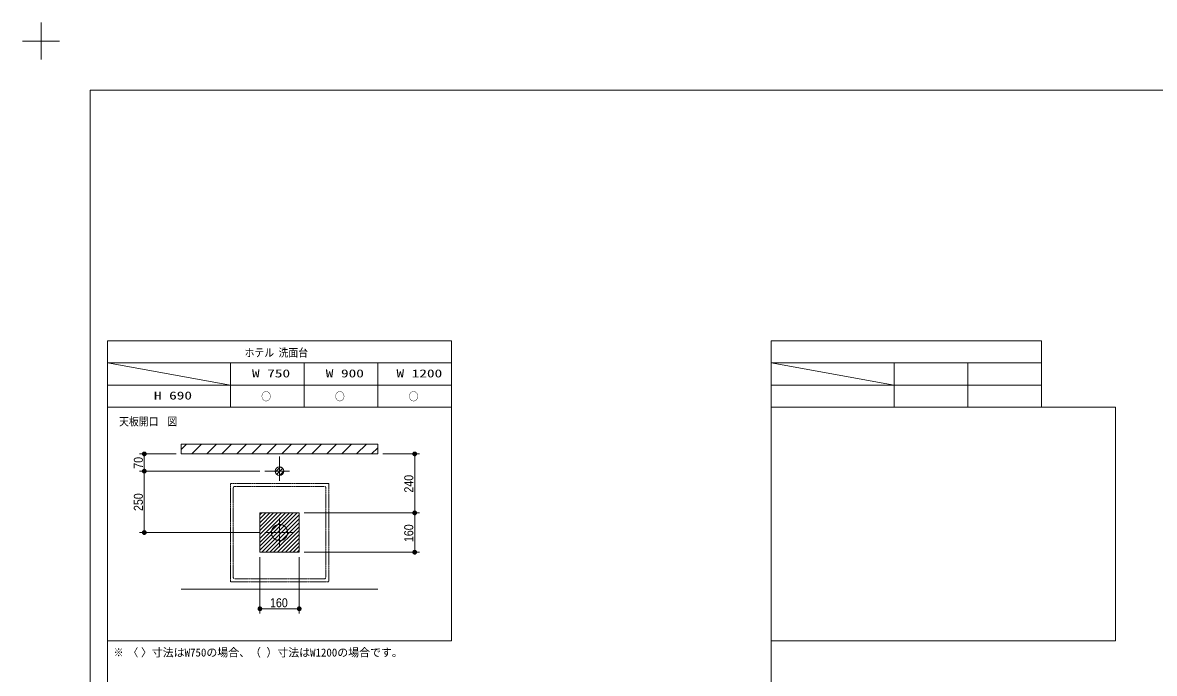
# Model space of a CAD drawing. Units: millimetres, scale not verified. Extents: x -6062 to 6062, y -3045 to 3045.
# Drawn here: x -6062 to -1459, y 397 to 3045 of the extents above; entities that cross this region are included whole.
import ezdxf
from ezdxf.enums import TextEntityAlignment as Align

# ---------------------------------------------------------------- set-up
doc = ezdxf.new("R2010")
doc.units = ezdxf.units.MM
doc.header["$LTSCALE"] = 20
doc.linetypes.add('CHAIN1', pattern=[8, 5, -1, 1, -1])
for name, color, linetype, lineweight in [('0-0_1図面枠', 7, 'Continuous', 9), ('0-1_2寸法-1', 7, 'Continuous', 9), ('0-2_0', 7, 'Continuous', 9), ('0-6_3一般', 7, 'Continuous', 9)]:
    doc.layers.add(name, color=color, linetype=linetype, lineweight=lineweight)
doc.styles.add('ＭＳ ゴシック', font='')
doc.styles.add('ＭＳ Ｐゴシック', font='')
doc.styles.get('ＭＳ ゴシック').set_extended_font_data('MS Gothic')
doc.styles.get('ＭＳ Ｐゴシック').set_extended_font_data('MS PGothic')

# ---------------------------------------------------------------- blocks, each defined once
blk = doc.blocks.new('グループ')
at = {"layer": '0-0_1図面枠'}
for p, q in [((-84000, 57900), (-84000, 60900)), ((-85500, 59400), (-82500, 59400))]:
    blk.add_line(p, q, dxfattribs=at)
blk = doc.blocks.new('グループ-2')
at = {"layer": '0-0_1図面枠'}
blk.add_lwpolyline([(-80000, 55400), (80000, 55400), (80000, -55400), (-80000, -55400)], close=True, dxfattribs=at)
blk = doc.blocks.new('図面枠')
at = {"layer": '0-0_1図面枠'}
for name in ['グループ', 'グループ-2']:
    blk.add_blockref(name, (0, 0), dxfattribs=at)
blk = doc.blocks.new('_Dot')
at = {"layer": '0-2_0'}
for p, q in [((-10, 0), (-20, 0)), ((9.78, 2), (-9.78, 2)), ((7.99, 6), (-7.99, 6)), ((9.16, -3.98), (-9.16, -3.98)), ((6, -7.98), (-6, -7.98))]:
    blk.add_line(p, q, dxfattribs=at)
for points in [[(10, 0), (9.92, 1.25), (9.69, 2.49), (9.3, 3.68), (8.76, 4.82), (8.09, 5.88), (7.29, 6.85), (6.37, 7.71), (5.36, 8.44), (4.26, 9.05), (3.09, 9.51), (1.87, 9.82), (0.63, 9.98), (-0.63, 9.98), (-1.87, 9.82), (-3.09, 9.51), (-4.26, 9.05), (-5.36, 8.44), (-6.37, 7.71), (-7.29, 6.85), (-8.09, 5.88), (-8.76, 4.82), (-9.3, 3.68), (-9.69, 2.49), (-9.92, 1.25), (-10, 0), (0, 0)], [(-10, 0), (-9.92, -1.25), (-9.69, -2.49), (-9.3, -3.68), (-8.76, -4.82), (-8.09, -5.88), (-7.29, -6.85), (-6.37, -7.71), (-5.36, -8.44), (-4.26, -9.05), (-3.09, -9.51), (-1.87, -9.82), (-0.63, -9.98), (0.63, -9.98), (1.87, -9.82), (3.09, -9.51), (4.26, -9.05), (5.36, -8.44), (6.37, -7.71), (7.29, -6.85), (8.09, -5.88), (8.76, -4.82), (9.3, -3.68), (9.69, -2.49), (9.92, -1.25), (10, 0), (0, 0)]]:
    blk.add_lwpolyline(points, close=True, dxfattribs=at)
blk = doc.blocks.new('グループ-24')
at = {"layer": '0-6_3一般', "linetype": 'CHAIN1'}
for p, q in [((-68600, 15420), (-68600, 23380)), ((-68580, 23400), (-60620, 23400)), ((-68360, 15740), (-68360, 23060)), ((-68260, 23160), (-60940, 23160)), ((-60840, 23060), (-60840, 15740)), ((-60600, 23380), (-60600, 15420)), ((-64600, 20600), (-64600, 18200)), ((-65800, 19400), (-63400, 19400)), ((-60620, 15400), (-68580, 15400)), ((-60940, 15640), (-68260, 15640))]:
    blk.add_line(p, q, dxfattribs=at)
blk.add_circle((-64600, 19400), 660, dxfattribs=at)
for centre, radius, start, end in [((-68580, 23380), 20, 90, 180), ((-68260, 23060), 100, 90, 180), ((-60940, 23060), 100, 0, 90), ((-60620, 23380), 20, 0, 90), ((-68260, 15740), 100, 180, 270), ((-60940, 15740), 100, 270, 0), ((-68580, 15420), 20, 180, 270), ((-60620, 15420), 20, 270, 0)]:
    blk.add_arc(centre, radius, start, end, dxfattribs=at)

msp = doc.modelspace()

# ---------------------------------------------------------------- linework, layer by layer
at = {"layer": '0-0_1図面枠'}
for p, q in [((-5717.5, 1750), (-5717.5, -2420)), ((-3017.5, 1750), (-3017.5, -2420)), ((-4317.5, 1660), (-5717.5, 1660)), ((-5717.5, 1660), (-5217.5, 1570)), ((-5217.5, 1480), (-5217.5, 1660)), ((-4917.5, 1480), (-4917.5, 1660)), ((-4617.5, 1480), (-4617.5, 1660)), ((-1917.5, 1660), (-3017.5, 1660)), ((-3017.5, 1660), (-2517.5, 1570)), ((-2517.5, 1480), (-2517.5, 1660)), ((-2217.5, 1480), (-2217.5, 1660)), ((-5717.5, 1570), (-4317.5, 1570)), ((-3017.5, 1570), (-1917.5, 1570))]:
    msp.add_line(p, q, dxfattribs=at)
for points in [[(-5717.5, 1750), (-4317.5, 1750), (-4317.5, 1480), (-5717.5, 1480)], [(-3017.5, 1750), (-1917.5, 1750), (-1917.5, 1480), (-3017.5, 1480)], [(-5717.5, 1480), (-4317.5, 1480), (-4317.5, 530), (-5717.5, 530)], [(-3017.5, 1480), (-1617.5, 1480), (-1617.5, 530), (-3017.5, 530)]]:
    msp.add_lwpolyline(points, close=True, dxfattribs=at)
at = {"layer": '0-1_2寸法-1'}
for p, q in [((-5437.5, 1290), (-5587.5, 1290)), ((-4597.5, 1290), (-4447.5, 1290)), ((-5567.5, 1235.01), (-5567.5, 1274.99)), ((-4467.5, 1274.99), (-4467.5, 1065.01)), ((-5097.5, 1220), (-5587.5, 1220)), ((-5097.5, 1220), (-5587.5, 1220)), ((-5567.5, 1204.99), (-5567.5, 985.01)), ((-4917.5, 1050), (-4447.5, 1050)), ((-4917.5, 1050), (-4447.5, 1050)), ((-4467.5, 905.01), (-4467.5, 1034.99)), ((-5097.5, 970), (-5587.5, 970)), ((-4917.5, 890), (-4447.5, 890)), ((-5097.5, 870), (-5097.5, 640)), ((-4937.5, 870), (-4937.5, 640)), ((-4952.51, 660), (-5082.49, 660))]:
    msp.add_line(p, q, dxfattribs=at)
at = {"layer": '0-6_3一般'}
for p, q in [((-5417.5, 1307.76), (-5395.26, 1330)), ((-5417.5, 1290), (-4617.5, 1290)), ((-5374.3, 1290), (-5334.3, 1330)), ((-5313.34, 1290), (-5273.34, 1330)), ((-5252.38, 1290), (-5212.38, 1330)), ((-5191.42, 1290), (-5151.42, 1330)), ((-5130.46, 1290), (-5090.46, 1330)), ((-5069.5, 1290), (-5029.5, 1330)), ((-5008.54, 1290), (-4968.54, 1330)), ((-4947.58, 1290), (-4907.58, 1330)), ((-4886.62, 1290), (-4846.62, 1330)), ((-4825.66, 1290), (-4785.66, 1330)), ((-4764.7, 1290), (-4724.7, 1330)), ((-4703.74, 1290), (-4663.74, 1330)), ((-4642.78, 1290), (-4617.5, 1315.28)), ((-5035.12, 1216.38), (-5013.88, 1237.62)), ((-5029.13, 1206.37), (-5003.87, 1231.63)), ((-5017.5, 1202), (-4999.5, 1220)), ((-5097.5, 1042), (-5089.5, 1050)), ((-5097.5, 1026), (-5073.5, 1050)), ((-5097.5, 1010), (-5057.5, 1050)), ((-5097.5, 994), (-5041.5, 1050)), ((-5097.5, 978), (-5025.5, 1050)), ((-5097.5, 962), (-5009.5, 1050)), ((-5097.5, 946), (-4993.5, 1050)), ((-5097.5, 930), (-4977.5, 1050)), ((-5097.5, 914), (-4961.5, 1050)), ((-5097.5, 898), (-4945.5, 1050)), ((-5089.5, 890), (-4937.5, 1042)), ((-5073.5, 890), (-4937.5, 1026)), ((-5057.5, 890), (-4937.5, 1010)), ((-5041.5, 890), (-4937.5, 994)), ((-5025.5, 890), (-4937.5, 978)), ((-5009.5, 890), (-4937.5, 962)), ((-4993.5, 890), (-4937.5, 946)), ((-4977.5, 890), (-4937.5, 930)), ((-4961.5, 890), (-4937.5, 914)), ((-4945.5, 890), (-4937.5, 898)), ((-5417.5, 740), (-4617.5, 740))]:
    msp.add_line(p, q, dxfattribs=at)
at = {"layer": '0-6_3一般', "linetype": 'CHAIN1'}
for p, q in [((-5017.5, 1280), (-5017.5, 1160)), ((-5077.5, 1220), (-4957.5, 1220))]:
    msp.add_line(p, q, dxfattribs=at)
at = {"layer": '0-6_3一般'}
for points in [[(-5417.5, 1330), (-4617.5, 1330), (-4617.5, 1290), (-5417.5, 1290)], [(-5097.5, 1050), (-4937.5, 1050), (-4937.5, 890), (-5097.5, 890)], [(-5097.5, 1050), (-4937.5, 1050), (-4937.5, 890), (-5097.5, 890)]]:
    msp.add_lwpolyline(points, close=True, dxfattribs=at)
msp.add_circle((-5017.5, 1220), 18, dxfattribs=at)
msp.add_circle((-5017.5, 1220), 18, dxfattribs=at)

# ---------------------------------------------------------------- block references
at = {"layer": '0-0_1図面枠', "xscale": 0.05, "yscale": 0.05}
msp.add_blockref('図面枠', (-1787.5, 0), dxfattribs=at)
at = {"layer": '0-1_2寸法-1', "xscale": 0.7503418, "yscale": 0.7503418}
for p, rotation in [((-5567.5, 1290), 90), ((-4467.5, 1290), 90), ((-5567.5, 1220), 270), ((-5567.5, 1220), 90), ((-4467.5, 1050), 270), ((-4467.5, 1050), 90), ((-5567.5, 970), 270), ((-4467.5, 890), 270), ((-5097.5, 660), 180)]:
    msp.add_blockref('_Dot', p, dxfattribs=dict(at, rotation=rotation))
msp.add_blockref('_Dot', (-4937.5, 660), dxfattribs=at)
at = {"layer": '0-6_3一般', "xscale": 0.05, "yscale": 0.05}
msp.add_blockref('グループ-24', (-1787.5, 0), dxfattribs=at)

# ---------------------------------------------------------------- texts
at = {"layer": '0-0_1図面枠', "style": 'ＭＳ ゴシック'}
for s, width, p in [('ホテル', 0.9, (-5159.45, 1675.81)), ('洗面台', 0.9, (-5021.34, 1675.81)), ('W 750', 1.4, (-5129.45, 1591.59)), ('W 900', 1.4, (-4829.45, 1591.59)), ('W 1200', 1.4, (-4541.75, 1591.59)), ('H 690', 1.4, (-5528.49, 1501.59)), ('○', 0.9, (-5092.09, 1497.53)), ('○', 0.9, (-4792.09, 1497.53)), ('○', 0.9, (-4492.09, 1497.53)), ('天板開口', 0.9, (-5670, 1395.64)), ('図', 0.9, (-5473.27, 1395.64)), ('※ 〈', 0.9, (-5692.1, 455.81))]:
    msp.add_text(s, height=32.55, dxfattribs=dict(at, width=width)).set_placement(p, align=Align.BOTTOM_LEFT)
msp.add_text(' 〉寸法はW750の場合、（ ）寸法はW1200の場合です。', height=32.55, dxfattribs=at).set_placement((-5603.34, 455.81), align=Align.BOTTOM_LEFT)
at = {"layer": '0-1_2寸法-1', "style": 'ＭＳ Ｐゴシック', "width": 0.9}
for s, p in [('70', (-5562.54, 1229.63)), ('240', (-4462.54, 1132.72)), ('250', (-5562.54, 1057.72)), ('160', (-4462.54, 931.39))]:
    msp.add_text(s, height=36.66, rotation=90, dxfattribs=at).set_placement(p, align=Align.BOTTOM_LEFT)
msp.add_text('160', height=36.66, dxfattribs=at).set_placement((-5056.11, 655.04), align=Align.BOTTOM_LEFT)

doc.saveas('drawing.dxf')
